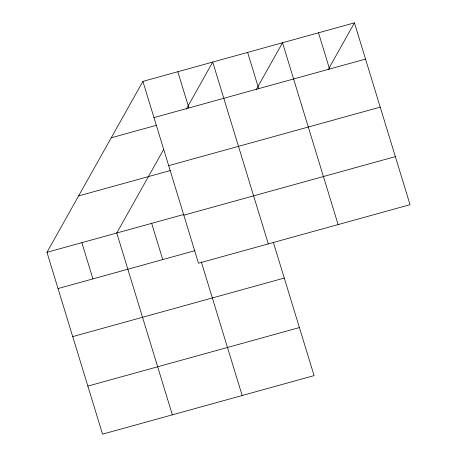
<?xml version="1.0" encoding="UTF-8"?>
<svg xmlns="http://www.w3.org/2000/svg" width="457" height="457" viewBox="0 0 457 457"><rect width="100%" height="100%" fill="white"/><g stroke="black" fill="none" stroke-linecap="round" stroke-linejoin="round"><path stroke-width="0.69" d="M273.457 242.69L314.096 375.614L102.545 434.15L46.957 252.321L142.904 81.386L354.455 22.85L410.043 204.679L198.498 263.215L142.904 81.386M163.72 149.353L116.769 233.007L172.358 414.83M186.33 109.08L212.716 62.072L268.305 243.895M256.143 89.761L282.529 42.752L338.117 224.581M328.069 69.858L354.455 22.85M153.98 117.615L365.531 59.079M111.245 137.797L156.414 125.298M168.673 165.663L380.218 107.127M78.621 195.916L170.33 170.535M46.957 252.321L183.84 214.447M183.805 215.167L395.351 156.631M58.033 288.55L194.916 250.67M72.72 336.598L284.271 278.062M87.858 386.102L299.404 327.566M318.489 32.801L329.566 69.03M247.62 52.412L258.696 88.641M177.813 71.726L188.89 107.955M201.326 261.93L242.17 395.516M151.673 223.347L162.749 259.576M81.86 242.667L92.937 278.89"/></g></svg>
